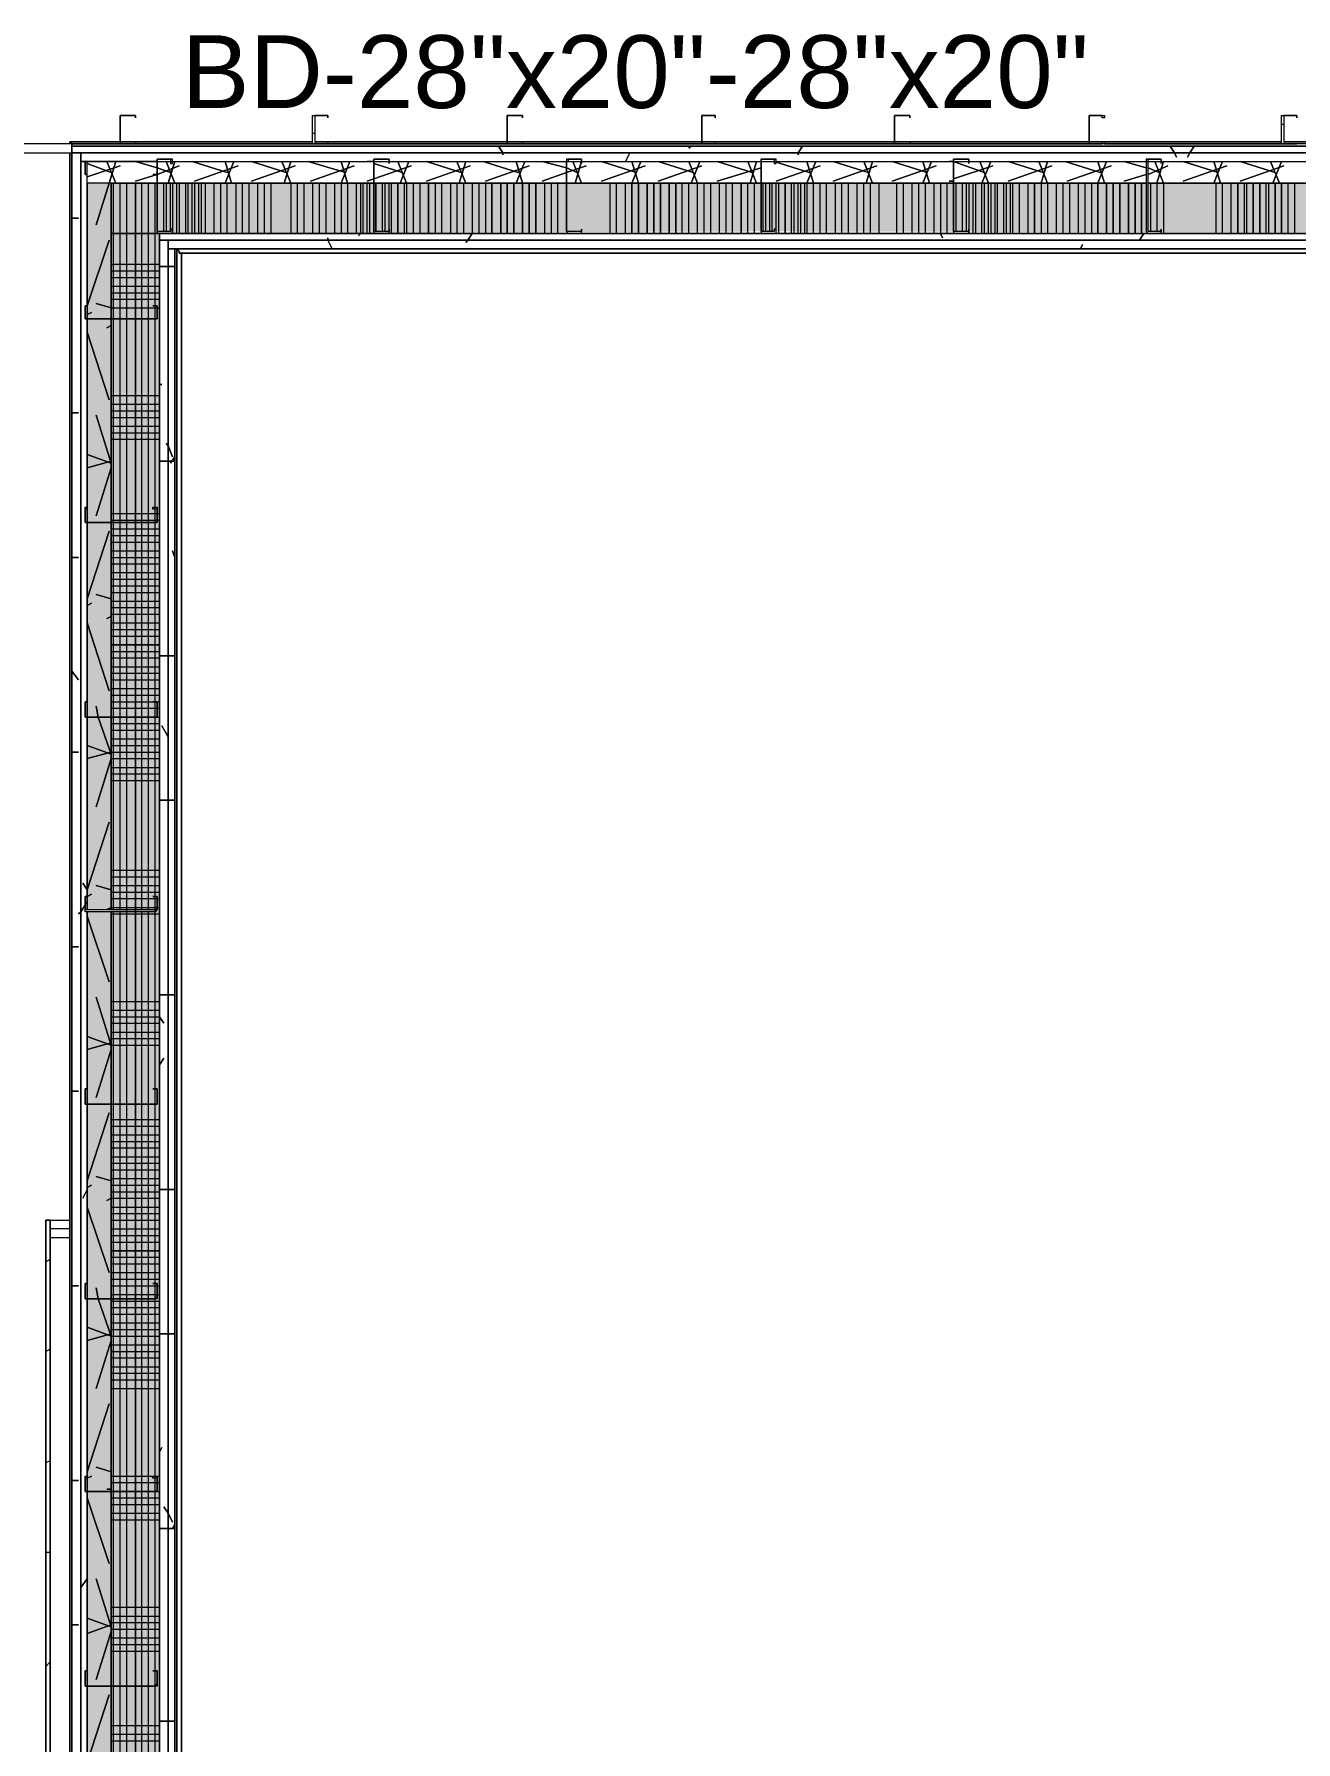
# Model space of a CAD drawing. Header units: metres. Extents: x 98 to 337, y -7 to 53.
# Drawn here: x 118.61 to 121.252, y 20.565 to 24.142 of the extents above; entities that cross this region are included whole.
import ezdxf

# ---------------------------------------------------------------- set-up
doc = ezdxf.new("R2010")
doc.units = ezdxf.units.M
doc.layers.add('PDF_Geometry', color=7, linetype='Continuous', lineweight=0, true_color=0xaaaaaa)
doc.layers.add('PDF_Solid Fills', color=7, linetype='Continuous', lineweight=0, true_color=0xffffff)
doc.layers.add('PDF_Text', color=7, linetype='Continuous', lineweight=0)
doc.styles.add('PDF Helvetica', font='')
doc.styles.get('PDF Helvetica').set_extended_font_data('Helvetica')

msp = doc.modelspace()

# ---------------------------------------------------------------- hatches: boundary and pattern name
at = {"layer": 'PDF_Solid Fills', "lineweight": 0, "transparency": 33554559}
h = msp.add_hatch(color=256, dxfattribs=at)
h.paths.add_polyline_path([(118.7711, 22.3084), (118.7711, 23.8295), (118.7207, 23.8295), (118.7207, 22.3084)])
h.paths.add_polyline_path([(118.7711, 19.4631), (118.7207, 19.4631), (118.7207, 19.3624), (118.7711, 19.3624)])
h.paths.add_polyline_path([(118.7711, 22.3038), (118.7207, 22.3038), (118.7207, 19.4677), (118.7711, 19.4677)])
h = msp.add_hatch(color=256, dxfattribs=at)
h.paths.add_polyline_path([(118.7711, 22.3084), (118.7711, 23.8295), (118.7207, 23.8295), (118.7207, 22.3084)])
h.paths.add_polyline_path([(118.7711, 19.4631), (118.7207, 19.4631), (118.7207, 19.3624), (118.7711, 19.3624)])
h.paths.add_polyline_path([(118.7711, 22.3038), (118.7207, 22.3038), (118.7207, 19.4677), (118.7711, 19.4677)])
for points in [[(120.1456, 23.7287), (122.6381, 23.7241), (122.6381, 23.8295), (118.7711, 23.8295), (118.7711, 23.7241), (120.132, 23.7287)], [(118.8674, 19.4677), (118.8719, 19.4632), (118.8719, 23.7241), (118.7711, 23.7241), (118.7711, 19.4677)]]:
    msp.add_hatch(color=256, dxfattribs=at).paths.add_polyline_path(points)

# ---------------------------------------------------------------- linework, layer by layer
at = {"layer": 'PDF_Geometry', "lineweight": 0}
for points in [[(118.7895, 23.912), (118.7895, 23.9715), (118.8215, 23.9715), (118.8215, 23.9669), (118.8215, 23.9715), (118.7895, 23.9715), (118.7895, 23.912), (118.8215, 23.912)], [(119.1973, 23.912), (119.1927, 23.912), (119.1927, 23.9715), (119.1973, 23.9715), (119.2247, 23.9715), (119.2247, 23.9669), (119.2247, 23.9715), (119.1973, 23.9715), (119.1973, 23.912), (119.2247, 23.912)], [(119.6004, 23.912), (119.6004, 23.9715), (119.6325, 23.9715), (119.6325, 23.9669), (119.6325, 23.9715), (119.6004, 23.9715), (119.6004, 23.912), (119.6325, 23.912)], [(120.0082, 23.912), (120.0082, 23.9715), (120.0357, 23.9715), (120.0357, 23.9669), (120.0357, 23.9715), (120.0082, 23.9715), (120.0082, 23.912), (120.0357, 23.912)], [(120.416, 23.912), (120.4114, 23.912), (120.4114, 23.9715), (120.416, 23.9715), (120.4435, 23.9715), (120.4435, 23.9669), (120.4435, 23.9715), (120.416, 23.9715), (120.4114, 23.9715), (120.4114, 23.912), (120.416, 23.912), (120.4435, 23.912)], [(120.8192, 23.912), (120.8192, 23.9715), (120.8512, 23.9715), (120.8512, 23.9669), (120.8467, 23.9669), (120.8467, 23.9715), (120.8192, 23.9715), (120.8192, 23.912), (120.8467, 23.912), (120.8467, 23.9165), (120.8512, 23.9165), (120.8512, 23.912)], [(121.227, 23.912), (121.2224, 23.912), (121.2224, 23.9715), (121.227, 23.9715), (121.2544, 23.9715), (121.2544, 23.9669), (121.2544, 23.9715), (121.227, 23.9715), (121.227, 23.912), (121.2544, 23.912)], [(124.031, 23.912), (117.6303, 23.912), (117.6303, 23.8937), (124.031, 23.8937)], [(118.6887, 23.912), (118.7895, 23.912), (118.6887, 23.912), (118.6841, 23.9165), (118.6841, 23.912), (118.6841, 23.9165), (118.7895, 23.9165), (119.1927, 23.9165), (118.7895, 23.9165), (118.6841, 23.9165)], [(118.6887, 19.4953), (118.6887, 19.2798), (122.7206, 19.2798), (122.7206, 19.4953), (122.7206, 23.692), (122.7206, 23.912), (118.6887, 23.912), (118.6887, 23.692)], [(122.7206, 23.9074), (122.7206, 23.912), (118.6887, 23.912), (118.6887, 23.9074)], [(122.716, 23.9074), (118.6887, 23.9074), (118.6887, 23.8937), (122.716, 23.8937)], [(118.8215, 23.9165), (118.8215, 23.912)], [(118.8215, 23.912), (119.1973, 23.912)], [(121.2224, 23.9165), (120.8192, 23.9165), (120.4114, 23.9165), (120.0082, 23.9165), (119.6004, 23.9165), (119.1973, 23.9165), (119.6004, 23.9165), (120.0082, 23.9165), (120.4114, 23.9165), (120.8192, 23.9165)], [(119.2247, 23.9165), (119.2247, 23.912)], [(119.2247, 23.912), (119.6004, 23.912)], [(119.6325, 23.9165), (119.6325, 23.912)], [(119.6325, 23.912), (120.0082, 23.912)], [(120.0357, 23.9165), (120.0357, 23.912)], [(120.0357, 23.912), (120.416, 23.912)], [(120.4435, 23.9165), (120.4435, 23.912)], [(120.4435, 23.912), (120.8192, 23.912)], [(120.8512, 23.912), (121.227, 23.912)], [(122.0333, 23.9165), (121.6302, 23.9165), (121.227, 23.9165), (121.6302, 23.9165)], [(118.6841, 23.8937), (118.6841, 19.2753)], [(118.6887, 23.8937), (118.6887, 19.2982), (118.7071, 19.2982), (118.7071, 23.8937)], [(122.7023, 19.2982), (122.7023, 19.312), (122.7023, 19.4953), (122.7023, 23.692), (122.7023, 23.8753), (122.7023, 23.8937), (118.7071, 23.8937), (118.7071, 23.8753), (118.7071, 23.692), (118.7071, 19.4953), (118.7071, 19.312), (118.7071, 19.2982)], [(122.7023, 23.8937), (118.7071, 23.8937), (118.7071, 23.8753), (122.7023, 23.8753)], [(118.7162, 23.8753), (118.8628, 23.8753), (118.8674, 23.8753), (118.8674, 23.8478), (118.8582, 23.8478), (118.8674, 23.8478), (118.8674, 23.8753), (118.8628, 23.8753), (118.7162, 23.8753), (118.7162, 23.8478)], [(118.8994, 23.8799), (118.8674, 23.8799), (118.8674, 23.8753), (118.8674, 23.7287), (118.8674, 23.7241), (118.8994, 23.7241), (118.8994, 23.7333), (118.8949, 23.7333), (118.8949, 23.7287), (118.8674, 23.7287), (118.8674, 23.8753), (118.8674, 23.8799), (118.8949, 23.8799), (118.8949, 23.8707), (118.8994, 23.8707)], [(119.3531, 23.8799), (119.3209, 23.8799), (119.3209, 23.8753), (119.3209, 23.7287), (119.3209, 23.7241), (119.3531, 23.7241), (119.3531, 23.7333), (119.3531, 23.7287), (119.3209, 23.7287), (119.3209, 23.8753), (119.3209, 23.8799), (119.3531, 23.8799), (119.3531, 23.8707)], [(119.7562, 23.8799), (119.7287, 23.8799), (119.7242, 23.8799), (119.7242, 23.8753), (119.7242, 23.7287), (119.7287, 23.7241), (119.7562, 23.7241), (119.7562, 23.7333), (119.7562, 23.7287), (119.7287, 23.7287), (119.7242, 23.7287), (119.7242, 23.8753), (119.7287, 23.8753), (119.7287, 23.8799), (119.7562, 23.8799), (119.7562, 23.8707)], [(120.164, 23.8799), (120.132, 23.8799), (120.132, 23.8753), (120.132, 23.7287), (120.132, 23.7241), (120.164, 23.7241), (120.164, 23.7333), (120.1594, 23.7333), (120.1594, 23.7287), (120.132, 23.7287), (120.132, 23.8753), (120.132, 23.8799), (120.1594, 23.8799), (120.1594, 23.8707), (120.164, 23.8707)], [(120.5672, 23.8799), (120.5352, 23.8799), (120.5352, 23.8753), (120.5352, 23.7287), (120.5352, 23.7241), (120.5672, 23.7241), (120.5672, 23.7333), (120.5672, 23.7287), (120.5352, 23.7287), (120.5352, 23.8753), (120.5352, 23.8799), (120.5672, 23.8799), (120.5672, 23.8707)], [(120.9704, 23.8799), (120.9429, 23.8799), (120.9383, 23.8799), (120.9383, 23.8753), (120.9383, 23.7287), (120.9429, 23.7241), (120.9704, 23.7241), (120.9704, 23.7333), (120.9704, 23.7287), (120.9429, 23.7287), (120.9429, 23.8753), (120.9429, 23.8799), (120.9704, 23.8799), (120.9704, 23.8707)], [(118.7207, 23.8478), (118.7162, 23.8478)], [(118.8215, 23.8295), (118.8215, 23.7241)], [(119.3255, 23.8295), (119.3255, 23.7287)], [(119.3713, 23.8295), (119.3713, 23.7241)], [(119.4356, 23.7241), (119.4356, 23.8295)], [(119.5684, 23.8295), (119.5684, 23.7241)], [(119.5867, 23.8295), (119.5867, 23.7241)], [(119.6004, 23.8295), (119.6004, 23.7241)], [(119.6142, 23.8295), (119.6142, 23.7241)], [(119.6325, 23.8295), (119.6325, 23.7241)], [(119.6462, 23.8295), (119.6462, 23.7241)], [(119.66, 23.8295), (119.66, 23.7241)], [(119.8616, 23.8295), (119.8616, 23.7241)], [(119.8753, 23.8295), (119.8753, 23.7241)], [(119.8937, 23.8295), (119.8937, 23.7241)], [(119.9074, 23.8295), (119.9074, 23.7241)], [(119.9211, 23.8295), (119.9211, 23.7241)], [(119.9395, 23.8295), (119.9395, 23.7241)], [(119.9533, 23.8295), (119.9533, 23.7241)], [(120.0907, 23.8295), (120.0907, 23.7241)], [(120.1823, 23.8295), (120.1823, 23.7241)], [(120.7046, 23.7241), (120.7046, 23.8295)], [(120.8375, 23.8295), (120.8375, 23.7241)], [(120.8558, 23.8295), (120.8558, 23.7241)], [(120.8696, 23.8295), (120.8696, 23.7241)], [(120.8833, 23.8295), (120.8833, 23.7241)], [(120.9017, 23.8295), (120.9017, 23.7241)], [(120.9154, 23.8295), (120.9154, 23.7241)], [(120.9291, 23.8295), (120.9291, 23.7241)], [(121.1307, 23.8295), (121.1307, 23.7241)], [(121.1628, 23.8295), (121.1628, 23.7241)], [(121.1766, 23.8295), (121.1766, 23.7241)], [(121.2086, 23.8295), (121.2086, 23.7241)], [(121.2224, 23.8295), (121.2224, 23.7241)], [(118.8215, 23.7241), (118.8215, 23.5454), (118.8215, 23.1194), (118.8215, 22.7116), (118.8215, 22.3084), (118.8215, 21.9006), (118.8215, 21.4928), (118.8215, 21.0897), (118.8215, 20.6819), (118.8215, 20.2787), (118.8215, 19.8709), (118.8215, 19.4677), (118.8215, 19.8709), (118.8215, 20.2787), (118.8215, 20.6819), (118.8215, 21.0897), (118.8215, 21.4928), (118.8215, 21.9006), (118.8215, 22.3084), (118.8215, 22.7116), (118.8215, 23.1194), (118.8215, 23.5454)], [(122.5327, 23.7241), (118.872, 23.7241), (118.872, 23.7104), (122.5282, 23.7104), (122.5327, 23.7104)], [(118.872, 23.7104), (118.872, 19.4815), (118.8903, 19.4815), (118.8903, 23.7104)], [(122.519, 19.4815), (122.519, 19.4953), (122.519, 23.692), (122.519, 23.7104), (118.8903, 23.7104), (118.8903, 23.692), (118.8903, 19.4953), (118.8903, 19.4815)], [(118.8903, 23.692), (122.519, 23.692), (122.519, 23.7104), (118.8903, 23.7104)], [(118.904, 19.4953), (118.904, 23.692), (118.8903, 23.692), (118.8903, 19.4953)], [(118.9086, 23.692), (122.5006, 23.692), (118.904, 23.692), (118.9086, 23.692), (118.9132, 23.6874), (118.9132, 23.6829), (118.9178, 23.6829), (122.4915, 23.6829), (122.4961, 23.6829), (122.4961, 23.6874), (122.5006, 23.692)], [(118.904, 23.692), (122.5006, 23.692), (122.5006, 19.4953), (118.904, 19.4953)], [(118.904, 23.692), (118.904, 19.4953)], [(118.9178, 23.6829), (118.9178, 19.509)], [(122.2945, 23.692), (118.9636, 23.692)], [(118.8674, 23.5454), (118.8628, 23.5454), (118.7162, 23.5454), (118.7162, 23.5729), (118.7207, 23.5729), (118.7162, 23.5729), (118.7162, 23.5454), (118.8628, 23.5454), (118.8674, 23.5454), (118.8674, 23.5729)], [(118.8582, 23.5729), (118.8674, 23.5729)], [(118.8674, 23.1194), (118.8628, 23.1194), (118.7162, 23.1194), (118.7162, 23.1514), (118.7207, 23.1514), (118.7207, 23.1468), (118.7162, 23.1468), (118.7162, 23.1194), (118.8628, 23.1194), (118.8674, 23.1194), (118.8674, 23.1468), (118.8582, 23.1468), (118.8582, 23.1514), (118.8674, 23.1514)], [(118.872, 22.8627), (118.7711, 22.8627)], [(118.8674, 22.7116), (118.8628, 22.7116), (118.7162, 22.7116), (118.7162, 22.7437), (118.7207, 22.7437), (118.7162, 22.7437), (118.7162, 22.7116), (118.8628, 22.7116), (118.8674, 22.7116), (118.8674, 22.7437)], [(118.8582, 22.7437), (118.8674, 22.7437)], [(118.8674, 22.3084), (118.8628, 22.3038), (118.7162, 22.3038), (118.7162, 22.3084), (118.7162, 22.3359), (118.7207, 22.3359), (118.7162, 22.3359), (118.7162, 22.3084), (118.8628, 22.3084), (118.8674, 22.3084), (118.8674, 22.3359)], [(118.8582, 22.3359), (118.8674, 22.3359)], [(118.7207, 19.4677), (118.7207, 19.4953), (118.7207, 19.8709), (118.7207, 20.2787), (118.7207, 20.6819), (118.7207, 21.0897), (118.7207, 21.4928), (118.7207, 21.9006), (118.7207, 22.3038), (118.7207, 21.9006), (118.7207, 21.4928), (118.7207, 21.0897), (118.7207, 20.6819), (118.7207, 20.2787), (118.7207, 19.8709)], [(118.7711, 22.3038), (118.7711, 21.9006), (118.7711, 21.4928), (118.7711, 21.0897), (118.7711, 20.6819), (118.7711, 20.2787), (118.7711, 19.8709), (118.7711, 19.4677), (118.7711, 19.4953), (118.7711, 19.8709), (118.7711, 20.2787), (118.7711, 20.6819), (118.7711, 21.0897), (118.7711, 21.4928), (118.7711, 21.9006)], [(118.8674, 21.9006), (118.8628, 21.9006), (118.7162, 21.9006), (118.7162, 21.9327), (118.7207, 21.9327), (118.7162, 21.9327), (118.7162, 21.9006), (118.8628, 21.9006), (118.8674, 21.9006), (118.8674, 21.9327)], [(118.8582, 21.9327), (118.8674, 21.9327)], [(118.6841, 21.6395), (118.6429, 21.6395), (118.6429, 21.6578), (118.6841, 21.6578)], [(118.872, 21.5937), (118.7711, 21.5937)], [(118.8674, 21.4974), (118.8674, 21.4928), (118.8628, 21.4928), (118.7162, 21.4928), (118.7162, 21.4974), (118.7162, 21.5249), (118.7207, 21.5249), (118.7162, 21.5249), (118.7162, 21.4974), (118.7162, 21.4928), (118.8628, 21.4928), (118.8628, 21.4974), (118.8674, 21.4974), (118.8674, 21.5249)], [(118.8582, 21.5249), (118.8674, 21.5249)], [(118.8674, 21.0897), (118.8628, 21.0897), (118.7162, 21.0897), (118.7162, 21.1217), (118.7207, 21.1217), (118.7207, 21.1171), (118.7162, 21.1171), (118.7162, 21.0897), (118.8628, 21.0897), (118.8674, 21.0897), (118.8674, 21.1171), (118.8582, 21.1171), (118.8582, 21.1217), (118.8674, 21.1217)], [(118.8674, 20.6865), (118.8674, 20.6819), (118.8628, 20.6819), (118.7162, 20.6819), (118.7162, 20.6865), (118.7162, 20.714), (118.7207, 20.714), (118.7162, 20.714), (118.7162, 20.6865), (118.7162, 20.6819), (118.8628, 20.6819), (118.8674, 20.6865), (118.8674, 20.714)], [(118.8582, 20.714), (118.8674, 20.714)]]:
    msp.add_lwpolyline(points, close=True, dxfattribs=at)
at = {"layer": 'PDF_Geometry', "color": 254, "lineweight": 0, "true_color": 0xd2d2d2}
for points in [[(119.1927, 23.9349), (119.1973, 23.9349)], [(120.8192, 23.9257), (120.8192, 23.9303)], [(121.2224, 23.9532), (121.227, 23.9532)], [(119.7242, 23.8387), (119.7242, 23.8433)], [(118.8674, 21.0897), (118.8674, 21.0943)]]:
    msp.add_lwpolyline(points, dxfattribs=at)
at = {"layer": 'PDF_Geometry', "lineweight": 0}
for points in [[(117.6029, 23.912), (117.6303, 23.912), (117.6303, 23.8937), (124.031, 23.8937), (124.9198, 23.8937)], [(118.6887, 19.2798), (118.6887, 23.8937), (118.6887, 23.692), (118.6887, 23.8937), (118.6887, 23.9074), (118.6887, 23.912), (118.6887, 23.9074), (122.716, 23.9074), (122.7206, 23.9074), (122.7206, 23.912), (122.716, 23.912), (122.716, 23.9074), (122.716, 23.8937), (122.716, 23.692), (122.716, 19.4953)], [(118.6887, 23.9074), (118.6887, 19.2798), (118.6887, 23.9074)], [(118.6887, 23.8937), (118.6887, 19.2798), (122.716, 19.2798), (122.7206, 19.2798), (118.8536, 19.2798), (122.7206, 19.2798), (122.7252, 19.2753), (122.7114, 19.2753), (122.7252, 19.2753), (122.7252, 20.4162), (122.7252, 19.2753), (122.7206, 19.2798), (122.7206, 20.4162)], [(118.7207, 22.3084), (118.7207, 22.7116), (118.7207, 23.1194), (118.7207, 23.5454), (118.7207, 23.8753), (118.7071, 23.8753), (118.7071, 19.312), (118.7207, 19.312)], [(118.7711, 22.3084), (118.7711, 22.7116), (118.7711, 23.1194), (118.7711, 23.5454), (118.7711, 23.692), (118.7711, 23.7241), (118.7711, 23.8295), (118.8674, 23.8295), (119.3209, 23.8295), (119.7242, 23.8295), (120.132, 23.8295), (120.5352, 23.8295), (120.9383, 23.8295), (120.5352, 23.8295), (120.132, 23.8295), (119.7242, 23.8295), (119.3209, 23.8295), (118.8674, 23.8295), (118.7207, 23.8295), (118.7207, 23.8753), (122.6885, 23.8753)], [(118.872, 19.4631), (118.872, 23.7241), (118.7711, 23.7241), (118.7711, 23.5454), (118.7711, 23.1194), (118.7711, 22.7116), (118.7711, 22.3084), (118.7711, 22.7116), (118.7711, 23.1194), (118.7711, 23.5454), (118.7711, 23.8295), (118.7207, 23.8295), (118.7207, 23.5454), (118.7207, 23.1194), (118.7207, 22.7116), (118.7207, 22.3084), (118.7207, 22.7116), (118.7207, 23.1194), (118.7207, 23.5454), (118.7207, 23.692), (118.7207, 23.8295), (118.7207, 23.8753), (122.6885, 23.8753)], [(120.9383, 23.8295), (120.5352, 23.8295), (120.132, 23.8295), (119.7242, 23.8295), (119.3209, 23.8295), (118.8674, 23.8295), (118.7711, 23.8295), (118.7711, 23.7241), (122.6381, 23.7241), (122.6381, 23.8295), (122.5236, 23.8295), (122.1571, 23.8295), (121.7538, 23.8295), (121.3461, 23.8295), (120.9429, 23.8295)], [(118.7757, 22.3084), (118.7757, 22.7116), (118.7757, 23.1194), (118.7757, 23.5454), (118.7757, 23.7241), (118.7757, 23.8295)], [(118.7895, 22.3084), (118.7895, 22.7116), (118.7895, 23.1194), (118.7895, 23.5454), (118.7895, 23.7241), (118.7895, 23.8295)], [(118.8033, 19.4677), (118.8033, 19.8709), (118.8033, 20.2787), (118.8033, 20.6819), (118.8033, 21.0897), (118.8033, 21.4928), (118.8033, 21.9006), (118.8033, 22.3084), (118.8033, 22.7116), (118.8033, 23.1194), (118.8033, 23.5454), (118.8033, 23.7241), (118.8033, 23.8295)], [(118.8353, 22.3084), (118.8353, 22.7116), (118.8353, 23.1194), (118.8353, 23.5454), (118.8353, 23.7241), (118.8353, 23.8295)], [(118.8491, 22.3084), (118.8491, 22.7116), (118.8491, 23.1194), (118.8491, 23.5454), (118.8491, 23.7241), (118.8491, 23.8295)], [(118.8628, 19.4677), (118.8628, 19.8709), (118.8628, 23.7241), (118.8628, 23.8295)], [(118.8674, 23.8295), (118.8674, 23.7287)], [(118.8812, 23.7287), (118.8812, 23.8295)], [(118.8858, 23.8295), (118.8858, 23.7287)], [(118.8949, 23.7287), (118.8949, 23.8295)], [(118.8994, 23.8295), (118.8994, 23.7241)], [(118.9086, 23.7241), (118.9086, 23.8295)], [(118.9132, 23.8295), (118.9132, 23.7241)], [(118.9269, 23.7241), (118.9269, 23.8295)], [(118.9315, 23.8295), (118.9315, 23.7241)], [(118.9407, 23.7241), (118.9407, 23.8295)], [(118.9453, 23.8295), (118.9453, 23.7241)], [(118.9544, 23.7241), (118.9544, 23.8295)], [(118.959, 23.8295), (118.959, 23.7241)], [(118.9682, 23.7241), (118.9682, 23.8295)], [(118.9865, 23.7241), (118.9865, 23.8295)], [(119.0002, 23.7241), (119.0002, 23.8295)], [(119.014, 23.7241), (119.014, 23.8295)], [(119.0323, 23.7241), (119.0323, 23.8295)], [(119.046, 23.7241), (119.046, 23.8295)], [(119.0598, 23.7241), (119.0598, 23.8295)], [(119.0782, 23.7241), (119.0782, 23.8295)], [(119.0919, 23.7241), (119.0919, 23.8295)], [(119.1056, 23.7241), (119.1056, 23.8295)], [(119.1469, 23.8295), (119.1469, 23.7241)], [(119.1607, 23.8295), (119.1607, 23.7241)], [(119.1744, 23.8295), (119.1744, 23.7241)], [(119.1927, 23.8295), (119.1927, 23.7241)], [(119.2064, 23.8295), (119.2064, 23.7241)], [(119.2202, 23.8295), (119.2202, 23.7241)], [(119.2385, 23.8295), (119.2385, 23.7241)], [(119.2523, 23.8295), (119.2523, 23.7241)], [(119.266, 23.8295), (119.266, 23.7241)], [(119.2843, 23.8295), (119.2843, 23.7241)], [(119.2935, 23.7241), (119.2935, 23.8295)], [(119.2981, 23.8295), (119.2981, 23.7241)], [(119.3072, 23.7241), (119.3072, 23.8295)], [(119.3118, 23.8295), (119.3118, 23.7241)], [(119.3393, 23.7287), (119.3393, 23.8295)], [(119.3439, 23.8295), (119.3439, 23.7287)], [(119.3531, 23.7241), (119.3531, 23.8295)], [(119.3576, 23.8295), (119.3576, 23.7241)], [(119.3851, 23.7241), (119.3851, 23.8295)], [(119.3897, 23.8295), (119.3897, 23.7241)], [(119.4034, 23.8295), (119.4034, 23.7241)], [(119.4172, 23.8295), (119.4172, 23.7241)], [(119.4493, 23.8295), (119.4493, 23.7241)], [(119.463, 23.8295), (119.463, 23.7241)], [(119.4813, 23.8295), (119.4813, 23.7241)], [(119.4951, 23.8295), (119.4951, 23.7241)], [(119.5088, 23.8295), (119.5088, 23.7241)], [(119.5272, 23.8295), (119.5272, 23.7241)], [(119.5409, 23.8295), (119.5409, 23.7241)], [(119.5546, 23.8295), (119.5546, 23.7241)], [(119.6783, 23.8295), (119.6783, 23.7241)], [(119.6921, 23.8295), (119.6921, 23.7241)], [(119.7059, 23.8295), (119.7059, 23.7241)], [(119.8158, 23.7241), (119.8158, 23.8295)], [(119.8295, 23.7241), (119.8295, 23.8295)], [(119.8479, 23.7241), (119.8479, 23.8295)], [(119.967, 23.7241), (119.967, 23.8295)], [(119.9808, 23.7241), (119.9808, 23.8295)], [(119.9991, 23.7241), (119.9991, 23.8295)], [(120.0128, 23.7241), (120.0128, 23.8295)], [(120.0265, 23.7241), (120.0265, 23.8295)], [(120.0449, 23.7241), (120.0449, 23.8295)], [(120.0586, 23.7241), (120.0586, 23.8295)], [(120.0724, 23.7241), (120.0724, 23.8295)], [(120.1044, 23.7241), (120.1044, 23.8295)], [(120.1182, 23.7241), (120.1182, 23.8295)], [(120.1365, 23.7287), (120.1365, 23.8295)], [(120.1411, 23.8295), (120.1411, 23.7287)], [(120.1502, 23.7287), (120.1502, 23.8295)], [(120.1548, 23.8295), (120.1548, 23.7287)], [(120.164, 23.7241), (120.164, 23.8295)], [(120.1686, 23.8295), (120.1686, 23.7241)], [(120.196, 23.7241), (120.196, 23.8295)], [(120.2006, 23.8295), (120.2006, 23.7241)], [(120.2098, 23.7241), (120.2098, 23.8295)], [(120.2144, 23.8295), (120.2144, 23.7241)], [(120.2236, 23.7241), (120.2236, 23.8295)], [(120.2282, 23.8295), (120.2282, 23.7241)], [(120.2419, 23.7241), (120.2419, 23.8295)], [(120.2557, 23.7241), (120.2557, 23.8295)], [(120.2694, 23.7241), (120.2694, 23.8295)], [(120.2877, 23.7241), (120.2877, 23.8295)], [(120.3014, 23.7241), (120.3014, 23.8295)], [(120.3152, 23.7241), (120.3152, 23.8295)], [(120.3335, 23.7241), (120.3335, 23.8295)], [(120.3473, 23.7241), (120.3473, 23.8295)], [(120.361, 23.7241), (120.361, 23.8295)], [(120.3793, 23.7241), (120.3793, 23.8295)], [(120.416, 23.8295), (120.416, 23.7241)], [(120.4297, 23.8295), (120.4297, 23.7241)], [(120.4481, 23.8295), (120.4481, 23.7241)], [(120.4618, 23.8295), (120.4618, 23.7241)], [(120.4755, 23.8295), (120.4755, 23.7241)], [(120.4939, 23.8295), (120.4939, 23.7241)], [(120.5076, 23.8295), (120.5076, 23.7241)], [(120.5214, 23.8295), (120.5214, 23.7241)], [(120.5397, 23.8295), (120.5397, 23.7287)], [(120.5534, 23.8295), (120.5534, 23.7287)], [(120.5626, 23.7287), (120.5626, 23.8295)], [(120.5672, 23.8295), (120.5672, 23.7241)], [(120.5763, 23.7241), (120.5763, 23.8295)], [(120.5809, 23.8295), (120.5809, 23.7241)], [(120.5947, 23.7241), (120.5947, 23.8295)], [(120.5993, 23.8295), (120.5993, 23.7241)], [(120.6084, 23.7241), (120.6084, 23.8295)], [(120.613, 23.8295), (120.613, 23.7241)], [(120.6222, 23.7241), (120.6222, 23.8295)], [(120.6268, 23.8295), (120.6268, 23.7241)], [(120.6405, 23.7241), (120.6405, 23.8295)], [(120.6451, 23.8295), (120.6451, 23.7241)], [(120.6542, 23.7241), (120.6542, 23.8295)], [(120.6588, 23.8295), (120.6588, 23.7241)], [(120.6726, 23.8295), (120.6726, 23.7241)], [(120.6909, 23.8295), (120.6909, 23.7241)], [(120.7184, 23.8295), (120.7184, 23.7241)], [(120.7322, 23.8295), (120.7322, 23.7241)], [(120.7504, 23.8295), (120.7504, 23.7241)], [(120.7642, 23.8295), (120.7642, 23.7241)], [(120.778, 23.8295), (120.778, 23.7241)], [(120.7963, 23.8295), (120.7963, 23.7241)], [(120.8101, 23.8295), (120.8101, 23.7241)], [(120.8238, 23.8295), (120.8238, 23.7241)], [(121.3461, 23.8295), (120.9429, 23.8295), (121.3461, 23.8295)], [(120.9475, 23.8295), (120.9475, 23.7287)], [(120.9612, 23.8295), (120.9612, 23.7287)], [(120.9749, 23.8295), (120.9749, 23.7241)], [(121.085, 23.7241), (121.085, 23.8295)], [(121.0987, 23.7241), (121.0987, 23.8295)], [(121.117, 23.7241), (121.117, 23.8295)], [(121.1445, 23.7241), (121.1445, 23.8295)], [(121.1491, 23.8295), (121.1491, 23.7241)], [(121.1903, 23.7241), (121.1903, 23.8295)], [(121.1949, 23.8295), (121.1949, 23.7241)], [(121.2361, 23.7241), (121.2361, 23.8295)], [(121.2498, 23.7241), (121.2498, 23.8295)], [(122.5327, 23.692), (122.5327, 23.7104), (122.5327, 23.7241), (118.872, 23.7241), (118.872, 23.7104), (118.872, 23.692), (118.872, 19.4953), (118.872, 19.4815), (118.872, 19.4631), (122.5327, 19.4631), (122.5327, 19.4815), (122.5327, 19.4953), (122.5327, 19.7518), (122.5327, 20.1596), (122.5327, 20.5627), (122.5327, 20.1596), (122.5327, 19.7518), (122.5327, 19.4631), (122.6381, 19.4631), (122.6381, 19.7518), (122.6381, 20.1596), (122.6381, 20.5627)], [(118.6887, 23.692), (118.6887, 19.4953)], [(118.904, 19.4998), (118.904, 23.692), (118.9086, 23.692), (118.9132, 23.6874), (118.9132, 23.6829), (118.9178, 23.6829), (118.9178, 19.509)], [(122.4915, 23.6829), (118.9178, 23.6829), (118.9132, 23.6829), (118.9132, 23.6874), (118.9086, 23.692), (118.904, 23.692), (122.5006, 23.692), (118.9086, 23.692), (118.9086, 19.4998), (118.9086, 23.692), (118.9086, 19.4998), (118.9086, 23.692), (122.5006, 23.692)], [(122.4915, 23.6829), (118.9178, 23.6829), (118.9132, 23.6829), (118.9132, 23.6874), (118.9086, 23.692), (118.904, 23.692), (118.904, 19.4953)], [(122.5006, 19.4953), (122.5006, 23.692), (118.904, 23.692), (118.904, 19.4998)], [(118.904, 23.692), (118.904, 19.4953), (118.904, 23.692)], [(118.904, 23.692), (122.5006, 23.692), (118.904, 23.692)], [(122.5006, 23.6142), (122.5006, 23.692), (122.4961, 23.6874), (122.4961, 23.6829), (122.4915, 23.6829), (118.9178, 23.6829), (118.9178, 19.509)], [(118.7711, 23.66), (118.872, 23.66)], [(118.7711, 23.6462), (118.872, 23.6462)], [(118.7711, 23.6325), (118.872, 23.6325)], [(118.7711, 23.6142), (118.872, 23.6142)], [(118.7711, 23.6004), (118.872, 23.6004)], [(118.7711, 23.5867), (118.872, 23.5867)], [(118.7711, 23.5684), (118.8674, 23.5684), (118.872, 23.5684)], [(118.7711, 23.3851), (118.872, 23.3851)], [(118.7711, 23.3667), (118.872, 23.3667)], [(118.7711, 23.353), (118.872, 23.353)], [(118.7711, 23.3393), (118.872, 23.3393)], [(118.7711, 23.3209), (118.872, 23.3209)], [(118.7711, 23.3072), (118.872, 23.3072)], [(118.7711, 23.2935), (118.872, 23.2935)], [(118.7711, 23.1376), (118.8674, 23.1376), (118.872, 23.1376)], [(118.7711, 23.124), (118.8674, 23.124), (118.872, 23.124)], [(118.7711, 23.1056), (118.872, 23.1056)], [(118.7711, 23.0918), (118.872, 23.0918)], [(118.7711, 23.0781), (118.872, 23.0781)], [(118.7711, 23.0598), (118.872, 23.0598)], [(118.7711, 23.046), (118.872, 23.046)], [(118.7711, 23.0323), (118.872, 23.0323)], [(118.7711, 23.014), (118.872, 23.014)], [(118.7711, 23.0002), (118.872, 23.0002)], [(118.7711, 22.9865), (118.872, 22.9865)], [(118.7711, 22.9727), (118.872, 22.9727)], [(118.7711, 22.9544), (118.872, 22.9544)], [(118.7711, 22.9407), (118.872, 22.9407)], [(118.7711, 22.9269), (118.872, 22.9269)], [(118.7711, 22.9086), (118.872, 22.9086)], [(118.7711, 22.8949), (118.872, 22.8949)], [(118.7711, 22.8811), (118.872, 22.8811)], [(118.7711, 22.8491), (118.872, 22.8491)], [(118.7711, 22.8353), (118.872, 22.8353)], [(118.7711, 22.8169), (118.872, 22.8169)], [(118.7711, 22.8032), (118.872, 22.8032)], [(118.7711, 22.7895), (118.872, 22.7895)], [(118.7711, 22.7711), (118.872, 22.7711)], [(118.7711, 22.7574), (118.872, 22.7574)], [(118.7711, 22.7437), (118.8674, 22.7437), (118.872, 22.7437)], [(118.7711, 22.7299), (118.8674, 22.7299), (118.872, 22.7299)], [(118.7711, 22.7116), (118.8674, 22.7116), (118.872, 22.7116)], [(118.7711, 22.6978), (118.872, 22.6978)], [(118.7711, 22.6841), (118.872, 22.6841)], [(118.7711, 22.6658), (118.872, 22.6658)], [(118.7711, 22.652), (118.872, 22.652)], [(118.7711, 22.6383), (118.872, 22.6383)], [(118.7711, 22.6245), (118.872, 22.6245)], [(118.7711, 22.6062), (118.872, 22.6062)], [(118.7711, 22.5924), (118.872, 22.5924)], [(118.7711, 22.5787), (118.872, 22.5787)], [(118.7711, 22.3909), (118.872, 22.3909)], [(118.7711, 22.3771), (118.872, 22.3771)], [(118.7711, 22.3588), (118.872, 22.3588)], [(118.7711, 22.3451), (118.872, 22.3451)], [(118.7711, 22.3313), (118.8674, 22.3313), (118.872, 22.3313)], [(118.7207, 19.4677), (118.7207, 19.8709), (118.7207, 20.2787), (118.7207, 20.6819), (118.7207, 21.0897), (118.7207, 21.4928), (118.7207, 21.9006), (118.7207, 22.3038)], [(118.7711, 22.3129), (118.8674, 22.3129), (118.872, 22.3129)], [(118.7711, 22.3038), (118.7711, 21.9006), (118.7711, 21.4928), (118.7711, 21.0897), (118.7711, 20.6819), (118.7711, 20.2787), (118.7711, 19.8709), (118.7711, 19.4677)], [(118.7711, 22.2992), (118.872, 22.2992)], [(118.7757, 19.3624), (118.7757, 19.4631), (118.7757, 19.8709), (118.7757, 20.2787), (118.7757, 20.6819), (118.7757, 21.0897), (118.7757, 21.4928), (118.7757, 21.9006), (118.7757, 22.3038)], [(118.7895, 19.4677), (118.7895, 19.8709), (118.7895, 20.2787), (118.7895, 20.6819), (118.7895, 21.0897), (118.7895, 21.4928), (118.7895, 21.9006), (118.7895, 22.3038)], [(118.8353, 19.4677), (118.8353, 19.8709), (118.8353, 20.2787), (118.8353, 20.6819), (118.8353, 21.0897), (118.8353, 21.4928), (118.8353, 21.9006), (118.8353, 22.3038)], [(118.8491, 19.4677), (118.8491, 19.8709), (118.8491, 20.2787), (118.8491, 20.6819), (118.8491, 21.0897), (118.8491, 21.4928), (118.8491, 21.9006), (118.8491, 22.3038)], [(118.7711, 22.116), (118.872, 22.116)], [(118.7711, 22.0976), (118.872, 22.0976)], [(118.7711, 22.0839), (118.872, 22.0839)], [(118.7711, 22.0702), (118.872, 22.0702)], [(118.7711, 22.0518), (118.872, 22.0518)], [(118.7711, 22.038), (118.872, 22.038)], [(118.7711, 22.0243), (118.872, 22.0243)], [(118.7711, 21.8686), (118.872, 21.8686)], [(118.7711, 21.8548), (118.872, 21.8548)], [(118.7711, 21.8365), (118.872, 21.8365)], [(118.7711, 21.8227), (118.872, 21.8227)], [(118.7711, 21.809), (118.872, 21.809)], [(118.7711, 21.7907), (118.872, 21.7907)], [(118.7711, 21.7769), (118.872, 21.7769)], [(118.7711, 21.7631), (118.872, 21.7631)], [(118.7711, 21.7449), (118.872, 21.7449)], [(118.7711, 21.7311), (118.872, 21.7311)], [(118.7711, 21.7173), (118.872, 21.7173)], [(118.7711, 21.7036), (118.872, 21.7036)], [(118.7711, 21.6853), (118.872, 21.6853)], [(118.6841, 20.4345), (118.6841, 20.4162), (118.6429, 20.4162), (118.6429, 20.4345), (118.6841, 20.4345), (118.6841, 20.4528), (118.6429, 20.4528), (118.6429, 20.4345), (118.6841, 20.4345), (118.6841, 20.4528), (118.6429, 20.4528), (118.6429, 20.4345), (118.6429, 21.6578), (118.6337, 21.6578), (118.6337, 20.4345), (118.6337, 21.6578), (118.6429, 21.6578), (118.6429, 20.4345), (118.6337, 20.4345)], [(118.6429, 21.6395), (118.6429, 21.6211), (118.6841, 21.6211), (118.6841, 21.6395), (118.6429, 21.6395), (118.6429, 21.6578), (118.6841, 21.6578)], [(118.7711, 21.6715), (118.872, 21.6715)], [(118.7711, 21.6578), (118.872, 21.6578)], [(118.7711, 21.6395), (118.872, 21.6395)], [(118.7711, 21.6257), (118.872, 21.6257)], [(118.7711, 21.612), (118.872, 21.612)], [(118.6429, 21.5753), (118.6337, 21.5707)], [(118.7711, 21.5799), (118.872, 21.5799)], [(118.7711, 21.5662), (118.872, 21.5662)], [(118.7711, 21.5478), (118.872, 21.5478)], [(118.7711, 21.5341), (118.872, 21.5341)], [(118.7711, 21.5203), (118.8674, 21.5203), (118.872, 21.5203)], [(118.7711, 21.502), (118.8674, 21.502), (118.872, 21.502)], [(118.7711, 21.4882), (118.872, 21.4882)], [(118.7711, 21.4745), (118.872, 21.4745)], [(118.7711, 21.4608), (118.872, 21.4608)], [(118.7711, 21.4424), (118.872, 21.4424)], [(118.7711, 21.4287), (118.872, 21.4287)], [(118.7711, 21.415), (118.872, 21.415)], [(118.7711, 21.3966), (118.872, 21.3966)], [(118.6429, 21.3874), (118.6337, 21.3829)], [(118.7711, 21.3829), (118.872, 21.3829)], [(118.7711, 21.3692), (118.872, 21.3692)], [(118.7711, 21.3508), (118.872, 21.3508)], [(118.7711, 21.3371), (118.872, 21.3371)], [(118.7711, 21.3233), (118.872, 21.3233)], [(118.7711, 21.305), (118.872, 21.305)], [(118.6429, 21.1538), (118.6337, 21.1492)], [(118.7711, 21.1217), (118.872, 21.1217)], [(118.7711, 21.108), (118.8674, 21.108), (118.872, 21.108)], [(118.7711, 21.0897), (118.8674, 21.0897), (118.872, 21.0897)], [(118.7711, 21.0759), (118.872, 21.0759)], [(118.7711, 21.0622), (118.872, 21.0622)], [(118.7711, 21.0439), (118.872, 21.0439)], [(118.7711, 21.0301), (118.872, 21.0301)], [(118.6429, 20.9614), (118.6337, 20.9614)], [(118.7711, 20.8468), (118.872, 20.8468)], [(118.7711, 20.8285), (118.872, 20.8285)], [(118.7711, 20.8148), (118.872, 20.8148)], [(118.7711, 20.801), (118.872, 20.801)], [(118.7711, 20.7827), (118.872, 20.7827)], [(118.7711, 20.769), (118.872, 20.769)], [(118.7711, 20.7552), (118.872, 20.7552)], [(118.6429, 20.7323), (118.6337, 20.7231)], [(118.7711, 20.5994), (118.872, 20.5994)], [(118.7711, 20.5811), (118.872, 20.5811)], [(118.7711, 20.5673), (118.872, 20.5673)]]:
    msp.add_lwpolyline(points, dxfattribs=at)
at = {"layer": 'PDF_Geometry', "color": 254, "lineweight": 0, "true_color": 0xeaeaea}
for points in [[(119.5913, 23.8937), (119.5913, 23.8891), (119.5913, 23.8937), (119.5822, 23.9074)], [(119.9808, 23.9029), (119.9854, 23.9074)], [(120.2098, 23.8891), (120.2098, 23.8937), (120.219, 23.9074), (120.2098, 23.8937)], [(120.9979, 23.8937), (121.0025, 23.8845), (120.9979, 23.8937), (120.9887, 23.9074)], [(121.0253, 23.8845), (121.0299, 23.8937), (121.0391, 23.9074), (121.0299, 23.8937)], [(119.8479, 23.8753), (119.8571, 23.8937), (119.8616, 23.8937), (119.8571, 23.8937)], [(118.7025, 23.7562), (118.6887, 23.7562)], [(119.2247, 23.715), (119.2247, 23.7104), (119.2339, 23.692), (119.2247, 23.7104)], [(119.2889, 23.7196), (119.2935, 23.7241)], [(119.518, 23.7104), (119.5272, 23.7241), (119.518, 23.7104), (119.5134, 23.7058)], [(120.5076, 23.7241), (120.5122, 23.715)], [(120.9245, 23.7104), (120.9337, 23.7241)], [(120.8009, 23.692), (120.8055, 23.7012)], [(118.8903, 23.6554), (118.872, 23.6554), (118.8903, 23.6554), (118.904, 23.6554)], [(118.872, 23.408), (118.8766, 23.408)], [(118.7025, 23.3485), (118.6887, 23.3485)], [(118.8858, 23.2843), (118.8903, 23.2797), (118.8994, 23.2568), (118.8903, 23.2797)], [(118.8949, 23.2431), (118.904, 23.2568)], [(118.8903, 23.2476), (118.872, 23.2476), (118.8903, 23.2476), (118.904, 23.2476)], [(118.7025, 23.046), (118.6887, 23.046)], [(118.8994, 23.0598), (118.904, 23.046)], [(118.8903, 22.8399), (118.872, 22.8399), (118.8903, 22.8399), (118.904, 22.8399)], [(118.6887, 22.8078), (118.7025, 22.7895)], [(118.8766, 22.6933), (118.8903, 22.6703), (118.8903, 22.6658), (118.8903, 22.6703)], [(118.7025, 22.6383), (118.6887, 22.6383)], [(118.8903, 22.5375), (118.872, 22.5375), (118.8903, 22.5375), (118.904, 22.5375)], [(118.7116, 22.3634), (118.7207, 22.3496)], [(118.7071, 22.3038), (118.7162, 22.3175), (118.7207, 22.3267), (118.7162, 22.3175), (118.7071, 22.3038), (118.7025, 22.2992)], [(118.7025, 22.2305), (118.6887, 22.2305)], [(118.8903, 22.1297), (118.872, 22.1297), (118.8903, 22.1297), (118.904, 22.1297)], [(118.872, 22.0839), (118.8812, 22.0702)], [(118.872, 21.9831), (118.8812, 21.9968)], [(118.7025, 21.9281), (118.6887, 21.9281)], [(118.7116, 21.7036), (118.7207, 21.7219)], [(118.8903, 21.7219), (118.872, 21.7219), (118.8903, 21.7219), (118.904, 21.7219)], [(118.7025, 21.5203), (118.6887, 21.5203)], [(118.8903, 21.4196), (118.872, 21.4196), (118.8903, 21.4196), (118.904, 21.4196)], [(118.872, 21.1721), (118.8766, 21.1813)], [(118.7025, 21.1125), (118.6887, 21.1125)], [(118.8812, 21.0576), (118.8903, 21.0439), (118.8994, 21.0255), (118.8903, 21.0439)], [(118.8903, 21.0118), (118.872, 21.0118), (118.8903, 21.0118), (118.904, 21.0118)], [(118.8994, 21.0118), (118.904, 21.0209)], [(118.7071, 20.8881), (118.7207, 20.9064)], [(118.7025, 20.8102), (118.6887, 20.8102)], [(118.8903, 20.6086), (118.872, 20.6086), (118.8903, 20.6086), (118.904, 20.6086)]]:
    msp.add_lwpolyline(points, close=True, dxfattribs=at)
at = {"layer": 'PDF_Geometry', "color": 254, "lineweight": 0, "true_color": 0xdddddd}
for points in [[(118.7207, 23.8707), (118.7711, 23.8524)], [(118.7895, 23.8662), (118.7207, 23.8433)], [(118.7803, 23.8753), (118.7666, 23.8295), (118.7391, 23.7425), (118.7666, 23.8295)], [(118.762, 23.8753), (118.7803, 23.8295)], [(118.8215, 23.8753), (118.8674, 23.8616), (118.8949, 23.8524), (118.8674, 23.8616)], [(118.9132, 23.8662), (118.8674, 23.8478), (118.8215, 23.8341), (118.8674, 23.8478)], [(118.8858, 23.8753), (118.904, 23.8295)], [(118.904, 23.8753), (118.8903, 23.8295)], [(118.9407, 23.8753), (119.014, 23.8524)], [(119.0369, 23.8662), (118.9453, 23.8341)], [(119.0094, 23.8753), (119.0232, 23.8295)], [(119.0278, 23.8753), (119.0094, 23.8295)], [(119.0644, 23.8753), (119.1377, 23.8524)], [(119.1561, 23.8662), (119.0644, 23.8341)], [(119.1285, 23.8753), (119.1469, 23.8295)], [(119.1469, 23.8753), (119.1331, 23.8295)], [(119.1835, 23.8753), (119.2614, 23.8524)], [(119.2797, 23.8662), (119.1881, 23.8341)], [(119.2523, 23.8753), (119.266, 23.8295)], [(119.2706, 23.8753), (119.2523, 23.8295)], [(119.3072, 23.8753), (119.3209, 23.8753)], [(119.3989, 23.8662), (119.3209, 23.8387), (119.3072, 23.8341), (119.3209, 23.8387)], [(119.3209, 23.8707), (119.3805, 23.8524)], [(119.3713, 23.8753), (119.3897, 23.8295)], [(119.3943, 23.8753), (119.3759, 23.8295)], [(119.431, 23.8753), (119.5042, 23.8524)], [(119.5226, 23.8662), (119.431, 23.8341)], [(119.4951, 23.8753), (119.5134, 23.8295)], [(119.5134, 23.8753), (119.4996, 23.8295)], [(119.55, 23.8753), (119.6234, 23.8524)], [(119.6462, 23.8662), (119.5546, 23.8341)], [(119.6188, 23.8753), (119.6325, 23.8295)], [(119.6371, 23.8753), (119.6188, 23.8295)], [(119.6738, 23.8753), (119.7242, 23.8616), (119.7471, 23.8524), (119.7242, 23.8616)], [(119.7654, 23.8662), (119.7242, 23.8524), (119.6738, 23.8341), (119.7242, 23.8524)], [(119.7379, 23.8753), (119.7562, 23.8295)], [(119.7562, 23.8753), (119.7425, 23.8295)], [(119.7975, 23.8753), (119.8707, 23.8524)], [(119.8891, 23.8662), (119.7975, 23.8341)], [(119.8616, 23.8753), (119.8753, 23.8295)], [(119.8799, 23.8753), (119.8616, 23.8295)], [(119.9166, 23.8753), (119.9899, 23.8524)], [(120.0082, 23.8662), (119.9166, 23.8341)], [(119.9808, 23.8753), (119.9991, 23.8295)], [(120.0036, 23.8753), (119.9854, 23.8295)], [(120.0403, 23.8753), (120.1136, 23.8524)], [(120.132, 23.8616), (120.0403, 23.8341)], [(120.1044, 23.8753), (120.1228, 23.8295)], [(120.1228, 23.8753), (120.109, 23.8295)], [(120.1594, 23.8753), (120.2327, 23.8524)], [(120.2557, 23.8662), (120.164, 23.8341)], [(120.2282, 23.8753), (120.2419, 23.8295)], [(120.2465, 23.8753), (120.2282, 23.8295)], [(120.2831, 23.8753), (120.3565, 23.8524)], [(120.3747, 23.8662), (120.2831, 23.8341)], [(120.3473, 23.8753), (120.3656, 23.8295)], [(120.3656, 23.8753), (120.3519, 23.8295)], [(120.4069, 23.8753), (120.4801, 23.8524)], [(120.4985, 23.8662), (120.4069, 23.8341)], [(120.4709, 23.8753), (120.4847, 23.8295)], [(120.4893, 23.8753), (120.4709, 23.8295)], [(120.526, 23.8753), (120.5352, 23.8753), (120.5993, 23.8524), (120.5352, 23.8753)], [(120.6176, 23.8662), (120.5352, 23.8387)], [(120.5901, 23.8753), (120.6084, 23.8295)], [(120.613, 23.8753), (120.5947, 23.8295)], [(120.6496, 23.8753), (120.723, 23.8524)], [(120.7413, 23.8662), (120.6496, 23.8341)], [(120.7138, 23.8753), (120.7322, 23.8295)], [(120.7322, 23.8753), (120.7184, 23.8295)], [(120.7688, 23.8753), (120.8421, 23.8524)], [(120.865, 23.8662), (120.7734, 23.8341)], [(120.8375, 23.8753), (120.8512, 23.8295)], [(120.8558, 23.8753), (120.8375, 23.8295)], [(120.8925, 23.8753), (120.9383, 23.8616)], [(120.9841, 23.8662), (120.9429, 23.8478)], [(120.9429, 23.8616), (120.9658, 23.8524)], [(120.9567, 23.8753), (120.9749, 23.8295)], [(120.9749, 23.8753), (120.9612, 23.8295)], [(121.0162, 23.8753), (121.0895, 23.8524)], [(121.1078, 23.8662), (121.0162, 23.8341)], [(121.0804, 23.8753), (121.0941, 23.8295)], [(121.0987, 23.8753), (121.0804, 23.8295)], [(121.1353, 23.8753), (121.2086, 23.8524)], [(121.227, 23.8662), (121.1353, 23.8341)], [(121.1994, 23.8753), (121.2178, 23.8295)], [(121.2224, 23.8753), (121.204, 23.8295)], [(120.5352, 23.8341), (120.526, 23.8341)], [(120.9383, 23.8478), (120.8925, 23.8341)], [(118.7666, 23.7104), (118.7207, 23.5729)], [(118.7391, 23.5775), (118.7711, 23.5684)], [(118.7299, 23.5592), (118.7207, 23.5546)], [(118.7207, 23.518), (118.7666, 23.3759)], [(118.7711, 23.5317), (118.762, 23.5271)], [(118.7391, 23.3439), (118.7711, 23.2431), (118.7207, 23.2614), (118.7711, 23.2431)], [(118.7711, 23.2476), (118.7207, 23.2339)], [(118.7711, 23.2339), (118.7391, 23.1331)], [(118.7666, 23.101), (118.7207, 22.959)], [(118.7391, 22.9682), (118.7711, 22.959)], [(118.7299, 22.9498), (118.7207, 22.9452)], [(118.7207, 22.9086), (118.7666, 22.7665)], [(118.7711, 22.9223), (118.762, 22.9178)], [(118.7391, 22.7345), (118.7437, 22.7116), (118.7711, 22.6337), (118.7207, 22.652), (118.7711, 22.6337), (118.7437, 22.7116)], [(118.7711, 22.6383), (118.7207, 22.6245)], [(118.7711, 22.6245), (118.7391, 22.5238)], [(118.7666, 22.4916), (118.7207, 22.3496)], [(118.7391, 22.3588), (118.7711, 22.3496)], [(118.7299, 22.3405), (118.7207, 22.3359)], [(118.7207, 22.2947), (118.7666, 22.1572)], [(118.7711, 22.3129), (118.762, 22.3084)], [(118.7391, 22.1251), (118.7711, 22.0243), (118.7207, 22.0426), (118.7711, 22.0243)], [(118.7711, 22.0289), (118.7207, 22.0152)], [(118.7711, 22.0152), (118.7391, 21.9144)], [(118.7666, 21.8823), (118.7207, 21.7403)], [(118.7391, 21.7494), (118.7711, 21.7403)], [(118.7299, 21.7311), (118.7207, 21.7265)], [(118.7207, 21.6853), (118.7666, 21.5478)], [(118.7711, 21.7036), (118.762, 21.699)], [(118.7391, 21.5158), (118.7437, 21.4928), (118.7711, 21.415), (118.7207, 21.4333), (118.7711, 21.415), (118.7437, 21.4928)], [(118.7711, 21.4196), (118.7207, 21.4058)], [(118.7711, 21.4058), (118.7391, 21.305)], [(118.7666, 21.2729), (118.7207, 21.1309)], [(118.7391, 21.1401), (118.7711, 21.1309)], [(118.7299, 21.1217), (118.7207, 21.1171)], [(118.7207, 21.0759), (118.7666, 20.9384)], [(118.7711, 21.0943), (118.762, 21.0943)], [(118.7391, 20.9064), (118.7711, 20.8056), (118.7207, 20.8239), (118.7711, 20.8056)], [(118.7711, 20.8102), (118.7207, 20.7918)], [(118.7711, 20.7964), (118.7391, 20.6956)], [(118.7666, 20.6635), (118.7207, 20.5215)]]:
    msp.add_lwpolyline(points, close=True, dxfattribs=at)

# ---------------------------------------------------------------- texts
at = {"layer": 'PDF_Text', "lineweight": 0, "insert": (118.9186, 24.0624), "char_height": 0.152415, "attachment_point": 4, "style": 'PDF Helvetica'}
msp.add_mtext('BD-28"x20"-28"x20"', dxfattribs=at)

doc.saveas('drawing.dxf')
